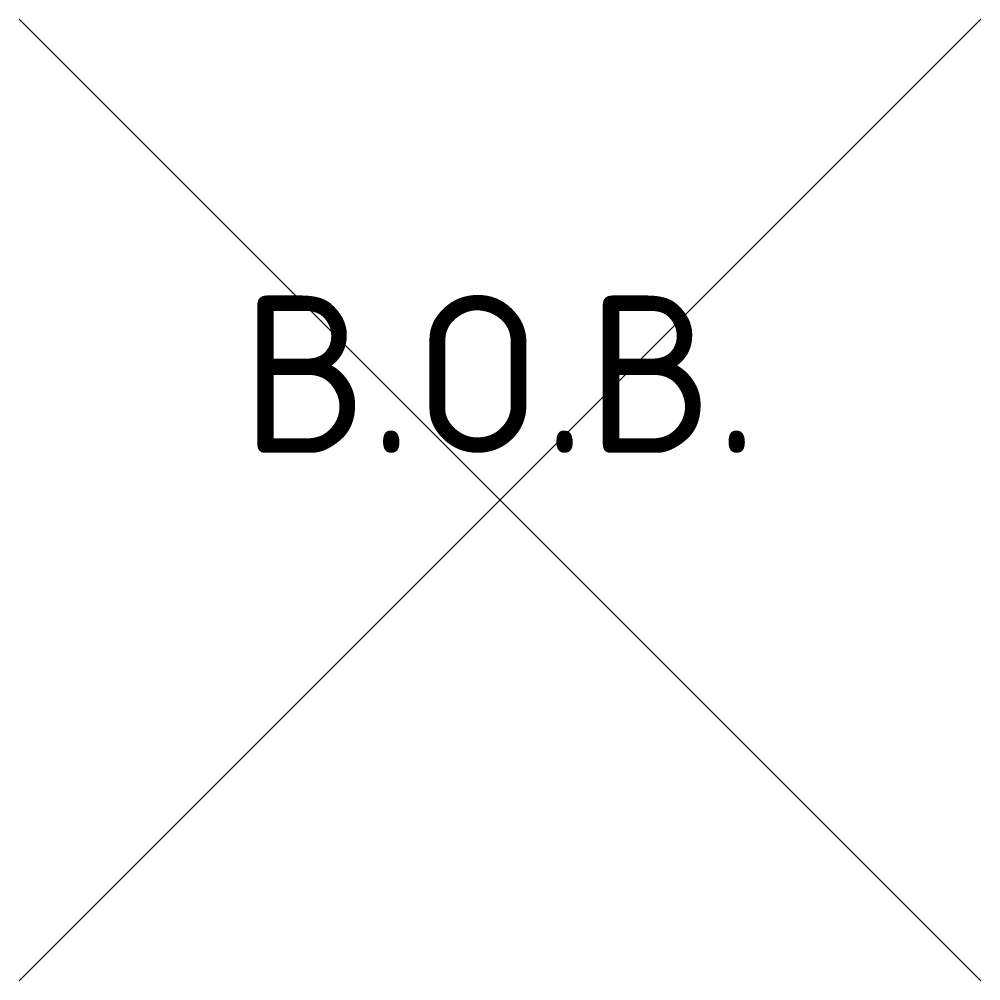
# Model space of a CAD drawing. Extents: x -5.5 to 5.5, y -5.5 to 5.5.
import ezdxf
from ezdxf.enums import TextEntityAlignment as Align

# ---------------------------------------------------------------- set-up
doc = ezdxf.new("R2010")
doc.units = 0
doc.styles.add('NLCS-ISO', font='NLCS-ISO.ttf')

msp = doc.modelspace()

# ---------------------------------------------------------------- linework, layer by layer
for points in [[(5.5, 5.5), (-5.5, -5.5)], [(-5.5, 5.5), (5.5, -5.5)]]:
    msp.add_lwpolyline(points)

# ---------------------------------------------------------------- texts
at = {"style": 'NLCS-ISO'}
msp.add_attdef('B.O.B.', text='***', height=1.8, dxfattribs=at).set_placement((0, 0), align=Align.BOTTOM_CENTER)

doc.saveas('drawing.dxf')
